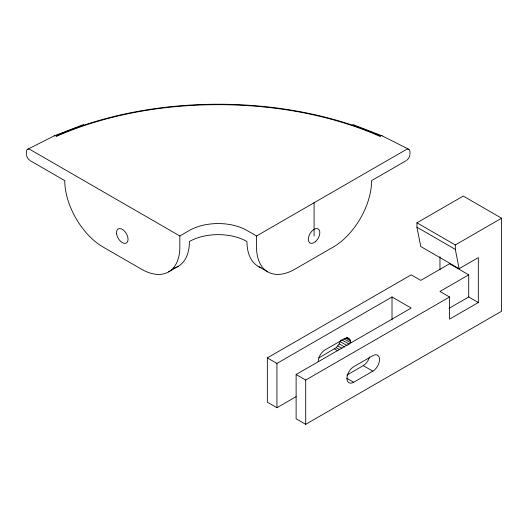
<?xml version="1.0" encoding="UTF-8"?>
<svg xmlns="http://www.w3.org/2000/svg" width="528" height="528" viewBox="0 0 528 528"><rect width="100%" height="100%" fill="white"/><g stroke="black" fill="none" stroke-linecap="round" stroke-linejoin="round"><path stroke-width="0.79" d="M318.173 361.634C318.397 357.001 320.978 352.519 324.885 350.011L344.065 338.936C347.054 336.626 351.278 339.068 350.777 342.811L343.926 338.857M318.846 357.925L336.211 347.635L339.22 343.893L340.732 340.164M30.241 149.615L179.83 235.976L189.42 230.439A40.682 23.489 0 0 1 246.952 230.439L256.542 235.976L406.131 149.615M168.597 271.88L178.187 266.35M406.131 160.69L371.62 180.616A54.245 31.317 -60 0 1 333.26 247.051L294.901 269.194A54.245 31.317 -60 0 1 256.542 247.051L256.542 235.976M449.077 308.332L468.725 296.993L468.725 274.844L439.956 291.456L449.546 296.993L449.546 319.136L478.315 302.531L478.315 257.605L459.136 268.679L420.776 246.53L416.942 227.231L416.942 222.803L463.241 196.073L501.6 218.216L501.6 311.23L305.705 424.327L296.116 418.79L296.116 374.504L411.187 308.062L392.014 296.993L276.936 363.429L267.346 357.892L267.346 402.184L276.936 407.722L296.116 396.647M416.942 222.803L455.301 244.952L501.6 218.216M267.346 357.892L411.187 274.844L420.776 280.381L449.546 263.776L468.725 274.844M296.116 374.504L305.705 380.035L449.546 296.993M346.903 375.078L363.244 365.64A9.491 5.478 -60 0 0 369.554 356.902M353.654 382.252L372.834 371.177A9.491 5.478 -60 0 0 379.546 359.555A9.491 5.478 -60 0 0 372.834 355.681L353.654 366.749A9.491 5.478 -60 0 0 346.942 378.378A9.491 5.478 -60 0 0 353.654 382.252L346.804 378.299M27.529 149.345L54.437 135.762M54.041 135.92L83.695 124.476M352.678 124.476L382.331 135.92L408.85 149.345M381.935 135.762L382.331 135.92M416.942 227.231L455.301 249.381L459.136 268.679M468.725 296.993L478.315 302.531M258.192 266.35L267.782 271.88M347.437 337.676L348.81 338.468M346.454 337.478L349.879 339.458M345.754 338.171L350.546 340.936M341.642 339.808L349.18 344.157M30.241 160.69L64.759 180.616A54.245 31.317 60 0 0 103.112 247.051L141.471 269.194A54.245 31.317 60 0 0 179.83 247.051L179.83 235.976M340.289 341.669L347.14 345.622M339.22 343.893L344.698 347.054M337.828 345.926L341.939 348.295M336.211 347.635L339.636 349.609M334.475 348.902L337.9 350.876M363.244 365.64L372.834 371.177M455.301 244.952L455.301 249.381M439.956 256.694L439.956 269.762M409.972 154.037L409.972 151.826A5.425 3.135 -60 0 0 406.732 149.325M392.014 296.993L392.014 319.955M314.081 202.759L314.081 235.976M305.705 380.035L305.705 424.327M276.936 363.429L276.936 407.722M26.4 154.037L26.4 151.826A5.425 3.135 60 0 1 29.641 149.325M409.926 154.757A5.432 3.135 -60 0 1 406.732 160.288M29.641 160.288A5.432 3.135 60 0 1 26.446 154.757M261.175 267.729A54.245 31.317 -60 0 1 246.952 241.514A40.682 23.489 0 0 0 189.42 241.514A54.245 31.317 60 0 1 173.606 268.217M380.51 136.046L379.988 136.382A265.789 153.45 0 0 0 56.384 136.382L55.862 136.046A266.64 153.945 0 0 1 380.51 136.046M315.572 241.534A8.138 4.699 -60 0 0 318.146 228.934A8.138 4.699 -60 0 0 308.524 237.468A8.138 4.699 -60 0 0 315.572 241.534M116.569 233.369A8.138 4.699 60 0 0 125.677 243.309A8.138 4.699 60 0 0 124.634 231.257A8.138 4.699 60 0 0 116.569 233.369"/></g></svg>
